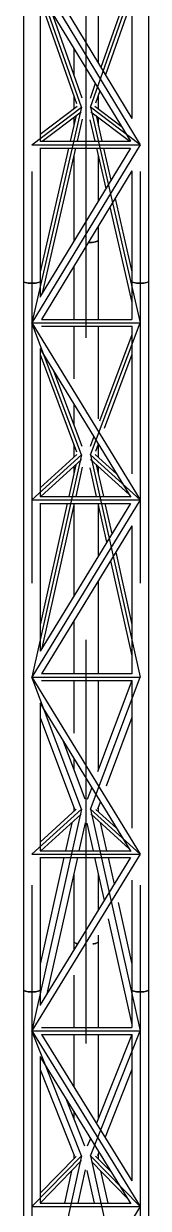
# Model space of a CAD drawing. Header units: millimetres. Extents: x 150209.93 to 150215.05, y 136675.65 to 136679.93.
# Drawn here: x 150212.9267 to 150212.9681, y 136676.0433 to 136676.4358 of the extents above; entities that cross this region are included whole.
import ezdxf

# ---------------------------------------------------------------- set-up
doc = ezdxf.new("R2010")
doc.units = ezdxf.units.MM
doc.header["$LTSCALE"] = 0.25
doc.linetypes.add('CENTER', pattern=[50.8, 31.75, -6.35, 6.35, -6.35])
doc.linetypes.add('XKITLINE00', pattern=[0])

# ---------------------------------------------------------------- blocks, each defined once
blk = doc.blocks.new('çatıı')
at = {"color": 8, "linetype": 'CENTER'}
for p, q in [((20095, 3666.9), (20095, 4835.7)), ((20005, 4780.4), (20005, 3598.6)), ((20185, 4780.4), (20185, 3598.6)), ((20087.5, 3887.2), (20005, 4120.6)), ((20005, 4120.6), (20185, 3825.1)), ((20102.5, 3887.2), (20185, 4120.6)), ((20087.5, 3887.2), (20005, 3530.1)), ((20005, 3825.1), (20087.5, 3887.2)), ((20102.5, 3887.2), (20185, 3530.1)), ((20185, 3825.1), (20102.5, 3887.2)), ((20185, 3825.1), (20005, 3530.1)), ((20005, 3825.1), (20185, 3825.1)), ((20095, 2505.2), (20095, 3666.9)), ((20005, 3598.6), (20005, 2425.1)), ((20185, 3598.6), (20185, 2425.1)), ((20087.5, 3311.2), (20005, 3530.1)), ((20005, 3530.1), (20185, 3236.7)), ((20005, 3530.1), (20185, 3530.1)), ((20102.5, 3311.2), (20185, 3530.1)), ((20087.5, 3311.2), (20005, 2943.3)), ((20005, 3236.7), (20087.5, 3311.2)), ((20102.5, 3311.2), (20185, 2943.3)), ((20185, 3236.7), (20102.5, 3311.2)), ((20185, 3236.7), (20005, 2943.3)), ((20005, 3236.7), (20185, 3236.7)), ((20005, 2943.3), (20185, 2650)), ((20005, 2943.3), (20185, 2943.3)), ((20087.5, 2724.4), (20005, 2943.3)), ((20102.5, 2724.4), (20185, 2943.3)), ((20087.5, 2724.4), (20005, 2357.1)), ((20005, 2650), (20087.5, 2724.4)), ((20102.5, 2724.4), (20185, 2357.1)), ((20185, 2650), (20102.5, 2724.4)), ((20185, 2650), (20005, 2357.1)), ((20005, 2650), (20185, 2650)), ((20095, 1336.6), (20095, 2505.2)), ((20005, 2425.1), (20005, 1331.4)), ((20185, 2425.1), (20185, 1341.9)), ((20005, 2357.1), (20185, 2066.2)), ((20005, 2357.1), (20185, 2357.1)), ((20087.5, 2150.3), (20005, 2357.1)), ((20102.5, 2150.3), (20185, 2357.1)), ((20087.5, 2150.3), (20005, 1775.2)), ((20005, 2066.2), (20087.5, 2150.3)), ((20102.5, 2150.3), (20185, 1775.2)), ((20185, 2066.2), (20102.5, 2150.3)), ((20185, 2066.2), (20005, 1775.2)), ((20005, 2066.2), (20185, 2066.2))]:
    blk.add_line(p, q, dxfattribs=at)
at = {"color": 8, "linetype": 'XKITLINE00'}
for p, q in [((19991.3, 4108.4), (19991.3, 3598.6)), ((20026.1, 4106.9), (20171.4, 3868.4)), ((20115.3, 4106.9), (20115.3, 3960.5)), ((20171.3, 4106.9), (20171.3, 3868.5)), ((20198.6, 4108.4), (20198.6, 3598.6)), ((20171.3, 4099.1), (20119.8, 3953.1)), ((20018.6, 4077.2), (20018.6, 3830.6)), ((20018.6, 4077.2), (20168.8, 3830.7)), ((20018.6, 4064.9), (20079.4, 3893.1)), ((20171.3, 4064.9), (20127.4, 3940.6)), ((20037, 4047.1), (20088, 3902.7)), ((20074.7, 3985.2), (20074.7, 3940.4)), ((20110.4, 3926.6), (20101.7, 3901.9)), ((20074.7, 3906.4), (20074.7, 3884.7)), ((20118, 3914.1), (20110.8, 3893.7)), ((20115.3, 3906.3), (20115.3, 3884.7)), ((20018.6, 3842.5), (20080.5, 3889.1)), ((20109.7, 3888.9), (20153.4, 3856)), ((20022, 3830.8), (20086.8, 3879.6)), ((20078.5, 3873.3), (20068.7, 3830.8)), ((20074.7, 3870.4), (20074.7, 3856.9)), ((20088.7, 3867.3), (20080.3, 3830.8)), ((20101.5, 3866.4), (20109.7, 3830.8)), ((20103, 3879.8), (20168, 3830.8)), ((20111.6, 3873.3), (20121.4, 3830.8)), ((20115.3, 3870.5), (20115.3, 3857.1)), ((20018.6, 3830.8), (20168.7, 3830.8)), ((20018.5, 3819.4), (20169, 3819.4)), ((20018.6, 3819.4), (20018.6, 3598.6)), ((20066, 3819.4), (20018.6, 3614.3)), ((20168.7, 3819.4), (20018.6, 3573.4)), ((20077.6, 3819.4), (20022.1, 3579.1)), ((20112.3, 3819.4), (20127.8, 3752.3)), ((20124, 3819.4), (20136.3, 3766.2)), ((20074.7, 3806.7), (20074.7, 3666.9)), ((20115.3, 3806.5), (20115.3, 3731.8)), ((20171.3, 3781.8), (20021.1, 3535.6)), ((20171.3, 3781.8), (20171.3, 3598.6)), ((20143.3, 3735.9), (20171.3, 3614.5)), ((20134.8, 3722), (20171.3, 3563.9)), ((20115.3, 3689.9), (20115.3, 3666.9)), ((20074.7, 3666.9), (20075, 3666.2)), ((20074.7, 3666.9), (20074.7, 3665.3)), ((20074.7, 3666.9), (20075, 3666.3)), ((20075, 3666.3), (20075.2, 3666.2)), ((20075, 3666.2), (20075.2, 3666)), ((20098.7, 3662.7), (20101.9, 3662.9)), ((20098.8, 3663), (20101.5, 3663.1)), ((20099.1, 3663.4), (20101.9, 3663.5)), ((20101.5, 3663.1), (20104.6, 3663.4)), ((20101.9, 3663.5), (20105.1, 3663.8)), ((20101.9, 3662.9), (20105.1, 3663.2)), ((20104.6, 3663.4), (20107.3, 3663.8)), ((20105.1, 3663.8), (20108, 3664.2)), ((20105.1, 3663.2), (20108, 3663.6)), ((20107.3, 3663.8), (20109.6, 3664.3)), ((20108, 3664.2), (20110.5, 3664.6)), ((20108, 3663.6), (20110.5, 3664.2)), ((20109.6, 3664.3), (20111, 3664.7)), ((20110.5, 3664.6), (20112.6, 3665.1)), ((20110.5, 3664.2), (20112.6, 3664.8)), ((20112.6, 3665.1), (20114.1, 3665.7)), ((20112.6, 3664.8), (20114.1, 3665.5)), ((20114.1, 3665.7), (20115, 3666.3)), ((20114.1, 3665.5), (20115, 3666.2)), ((20115.3, 3666.9), (20115, 3666.2)), ((20115.3, 3666.9), (20115, 3666.3)), ((20115.3, 3666.9), (20115.3, 3535.8)), ((20074.7, 3623.4), (20074.7, 3535.8)), ((19991.3, 3598.6), (19991.7, 3598.1)), ((19991.3, 3598.6), (19991.3, 2425.1)), ((19991.3, 3598.6), (19991.7, 3598)), ((19991.7, 3598.1), (19992.7, 3597.6)), ((19991.7, 3598), (19992.7, 3597.4)), ((19992.7, 3597.6), (19994.3, 3597.1)), ((19992.7, 3597.4), (19994.3, 3596.8)), ((19993.2, 3597.4), (19994.8, 3596.9)), ((19994.3, 3597.1), (19996.5, 3596.7)), ((19994.3, 3596.8), (19996.5, 3596.4)), ((19994.8, 3596.9), (19996.9, 3596.5)), ((19996.5, 3596.7), (19999.1, 3596.4)), ((19996.5, 3596.4), (19999.1, 3596)), ((19996.9, 3596.5), (19999.3, 3596.1)), ((19999.1, 3596.4), (20002, 3596.3)), ((19999.1, 3596), (20002, 3595.8)), ((19999.3, 3596.1), (20002.1, 3595.9)), ((20002, 3596.3), (20005, 3596.2)), ((20002, 3595.8), (20005, 3595.7)), ((20002.1, 3595.9), (20005, 3595.8)), ((20005, 3596.2), (20008, 3596.3)), ((20005, 3595.8), (20007.9, 3595.9)), ((20005, 3595.7), (20008, 3595.8)), ((20007.9, 3595.9), (20010.7, 3596.1)), ((20008, 3596.3), (20010.9, 3596.4)), ((20008, 3595.8), (20010.9, 3596)), ((20010.7, 3596.1), (20013.1, 3596.5)), ((20010.9, 3596.4), (20013.5, 3596.7)), ((20010.9, 3596), (20013.5, 3596.4)), ((20013.1, 3596.5), (20015.2, 3596.9)), ((20013.5, 3596.7), (20015.7, 3597.1)), ((20013.5, 3596.4), (20015.7, 3596.8)), ((20015.2, 3596.9), (20016.7, 3597.4)), ((20015.7, 3597.1), (20017.3, 3597.6)), ((20015.7, 3596.8), (20017.3, 3597.4)), ((20017.3, 3597.6), (20018.3, 3598.1)), ((20017.3, 3597.4), (20018.3, 3598)), ((20018.6, 3598.6), (20018.3, 3598.1)), ((20018.6, 3598.6), (20018.3, 3598)), ((20018.6, 3598.6), (20018.6, 3572.8)), ((20171.3, 3598.6), (20171.7, 3598.1)), ((20171.3, 3598.6), (20171.3, 3535.6)), ((20171.3, 3598.6), (20171.7, 3598)), ((20171.7, 3598.1), (20172.7, 3597.6)), ((20171.7, 3598), (20172.7, 3597.4)), ((20172.7, 3597.6), (20174.3, 3597.1)), ((20172.7, 3597.4), (20174.3, 3596.8)), ((20173.2, 3597.4), (20174.8, 3596.9)), ((20174.3, 3597.1), (20176.5, 3596.7)), ((20174.3, 3596.8), (20176.5, 3596.3)), ((20174.8, 3596.9), (20176.9, 3596.4)), ((20176.5, 3596.7), (20179.1, 3596.4)), ((20176.5, 3596.3), (20179.1, 3596)), ((20176.9, 3596.4), (20179.3, 3596.1)), ((20179.1, 3596.4), (20182, 3596.3)), ((20179.1, 3596), (20182, 3595.8)), ((20179.3, 3596.1), (20182.1, 3595.9)), ((20182, 3596.3), (20185, 3596.2)), ((20182, 3595.8), (20185, 3595.7)), ((20182.1, 3595.9), (20185, 3595.8)), ((20185, 3596.2), (20188, 3596.3)), ((20185, 3595.8), (20187.9, 3595.9)), ((20185, 3595.7), (20188, 3595.8)), ((20187.9, 3595.9), (20190.7, 3596.1)), ((20188, 3596.3), (20190.9, 3596.4)), ((20188, 3595.8), (20190.9, 3596)), ((20190.7, 3596.1), (20193.1, 3596.4)), ((20190.9, 3596.4), (20193.5, 3596.7)), ((20190.9, 3596), (20193.5, 3596.3)), ((20193.1, 3596.4), (20195.2, 3596.9)), ((20193.5, 3596.7), (20195.7, 3597.1)), ((20193.5, 3596.3), (20195.7, 3596.8)), ((20195.2, 3596.9), (20196.8, 3597.4)), ((20195.7, 3597.1), (20197.3, 3597.6)), ((20195.7, 3596.8), (20197.3, 3597.4)), ((20197.3, 3597.6), (20198.3, 3598.1)), ((20197.3, 3597.4), (20198.3, 3598)), ((20198.6, 3598.6), (20198.3, 3598.1)), ((20198.6, 3598.6), (20198.3, 3598)), ((20198.6, 3598.6), (20198.6, 2425.1)), ((20021.2, 3535.8), (20171.3, 3535.8)), ((20021, 3524.4), (20171.5, 3524.4)), ((20074.7, 3524.4), (20074.7, 3437.3)), ((20115.3, 3524.4), (20115.3, 3371.1)), ((20171.3, 3524.4), (20171.3, 3279.8)), ((20171.3, 3510), (20117.6, 3367.4)), ((20018.4, 3487.4), (20169.4, 3241.3)), ((20018.6, 3487), (20018.6, 3242.2)), ((20018.6, 3477.8), (20079.4, 3316.5)), ((20171.3, 3477.7), (20125.1, 3355.1)), ((20041.1, 3450.5), (20088, 3325.9)), ((20074.7, 3395.7), (20074.7, 3361.3)), ((20107.9, 3341.6), (20101.7, 3325.2)), ((20074.7, 3329.1), (20074.7, 3307.3)), ((20115.4, 3329.3), (20110.8, 3317.1)), ((20115.3, 3329), (20115.3, 3307.3)), ((20018.6, 3256.7), (20080, 3312.1)), ((20019.8, 3242.4), (20087.4, 3303.4)), ((20102.4, 3303.6), (20166.9, 3245.5)), ((20110.2, 3311.9), (20145.9, 3279.7)), ((20078.1, 3295), (20066.3, 3242.4)), ((20074.7, 3292), (20074.7, 3280)), ((20088.8, 3291), (20077.9, 3242.4)), ((20101.4, 3290), (20112.1, 3242.4)), ((20112, 3295), (20123.8, 3242.4)), ((20115.3, 3292), (20115.3, 3280.2)), ((20018.6, 3242.4), (20168.7, 3242.4)), ((20018.5, 3231), (20169.1, 3231)), ((20018.6, 3231), (20018.6, 2986.3)), ((20063.7, 3231), (20018.6, 3030)), ((20168.7, 3231), (20018.6, 2986.4)), ((20075.3, 3231), (20021.5, 2991)), ((20074.7, 3228.3), (20074.7, 3077.8)), ((20114.6, 3231), (20129.1, 3166.5)), ((20115.3, 3228.1), (20115.3, 3143.9)), ((20126.3, 3231), (20137.7, 3180.4)), ((20171.4, 3193.7), (20021.1, 2948.8)), ((20171.3, 3193.7), (20171.3, 2948.9)), ((20144.5, 3149.9), (20171.3, 3030.3)), ((20135.9, 3136), (20171.3, 2978.2)), ((20115.3, 3102.3), (20115.3, 2949)), ((20074.7, 3036.1), (20074.7, 2949)), ((20021.3, 2949), (20171.3, 2949)), ((20021, 2937.6), (20171.5, 2937.6)), ((20074.7, 2937.6), (20074.7, 2850.5)), ((20171.2, 2937.6), (20114.1, 2786.3)), ((20115.3, 2937.6), (20115.3, 2789.4)), ((20171.3, 2937.6), (20171.3, 2693)), ((20018.4, 2900.7), (20169.4, 2654.6)), ((20018.6, 2900.3), (20018.6, 2655.4)), ((20018.6, 2876.1), (20075.9, 2724.2)), ((20171.3, 2876.1), (20128.6, 2762.7)), ((20055.7, 2839.9), (20092.8, 2741.5)), ((20074.7, 2808.9), (20074.7, 2789.5)), ((20104.4, 2760.5), (20096.9, 2740.7)), ((20118.9, 2736.9), (20114.3, 2724.7)), ((20018.6, 2669.9), (20078.8, 2724.2)), ((20019.8, 2655.7), (20086.9, 2716.3)), ((20074.7, 2727.4), (20074.7, 2720.6)), ((20102.8, 2716.6), (20166.9, 2658.7)), ((20111.3, 2724.1), (20145.9, 2692.9)), ((20115.3, 2727.4), (20115.3, 2720.5)), ((20071.3, 2702.1), (20060.8, 2655.7)), ((20093.7, 2702.1), (20083.3, 2655.7)), ((20096.5, 2701.1), (20106.7, 2655.7)), ((20118.7, 2702.2), (20129.2, 2655.7)), ((20018.6, 2655.7), (20168.7, 2655.7)), ((20018.5, 2644.3), (20169.1, 2644.3)), ((20168.7, 2644.3), (20018.6, 2400.1)), ((20018.6, 2644.3), (20018.6, 2425.1)), ((20058.3, 2644.3), (20018.6, 2467.8)), ((20080.7, 2644.3), (20030, 2418.6)), ((20109.3, 2644.3), (20125.2, 2573.4)), ((20131.7, 2644.3), (20141.6, 2600.2)), ((20074.7, 2617.5), (20074.7, 2505.2)), ((20115.3, 2617.5), (20115.3, 2557.3)), ((20171.3, 2607), (20171.3, 2425.1)), ((20148.5, 2569.7), (20171.3, 2467.9)), ((20132, 2543), (20171.3, 2367.9)), ((20115.3, 2515.8), (20115.3, 2505.2)), ((20074.7, 2505.2), (20075, 2504.4)), ((20074.7, 2505.2), (20074.7, 2491.3)), ((20074.7, 2505.2), (20075, 2504.4)), ((20075, 2504.4), (20075.9, 2503.6)), ((20075, 2504.4), (20075.9, 2503.7)), ((20075.9, 2503.7), (20077.4, 2503)), ((20075.9, 2503.6), (20077.4, 2502.9)), ((20077.4, 2503), (20079.4, 2502.4)), ((20077.4, 2502.9), (20079.4, 2502.2)), ((20079.4, 2502.4), (20081.3, 2502)), ((20079.4, 2502.2), (20081.2, 2501.8)), ((20106.4, 2501.4), (20108, 2501.6)), ((20106.6, 2501.7), (20108, 2501.9)), ((20108, 2501.9), (20110.5, 2502.4)), ((20108, 2501.6), (20110.5, 2502.2)), ((20110.5, 2502.4), (20112.6, 2503)), ((20110.5, 2502.2), (20112.6, 2502.9)), ((20112.6, 2503), (20114.1, 2503.7)), ((20112.6, 2502.9), (20114.1, 2503.6)), ((20114.1, 2503.6), (20115, 2504.4)), ((20114.1, 2503.7), (20115, 2504.4)), ((20115.3, 2505.2), (20115, 2504.4)), ((20115.3, 2505.2), (20115, 2504.4)), ((20115.3, 2505.2), (20115.3, 2362.8)), ((20074.7, 2449.7), (20074.7, 2362.8)), ((19991.3, 2425.1), (19991.3, 1355.2)), ((19991.3, 2425.1), (19991.7, 2424.3)), ((19991.3, 2425.1), (19991.7, 2424.4)), ((19991.7, 2424.4), (19992.7, 2423.8)), ((19991.7, 2424.3), (19992.7, 2423.6)), ((19992.7, 2423.8), (19994.3, 2423.3)), ((19992.7, 2423.6), (19994.3, 2423)), ((19994.3, 2423.3), (19994.8, 2423.1)), ((19994.3, 2423.3), (19996.5, 2422.8)), ((19994.3, 2423), (19996.5, 2422.5)), ((19994.8, 2423.1), (19996.9, 2422.6)), ((19996.5, 2422.8), (19999.1, 2422.5)), ((19996.5, 2422.5), (19999.1, 2422.1)), ((19996.9, 2422.6), (19999.3, 2422.2)), ((19999.1, 2422.5), (20002, 2422.2)), ((19999.1, 2422.1), (20002, 2421.8)), ((19999.3, 2422.2), (20002.1, 2422)), ((20002, 2422.2), (20005, 2422.2)), ((20002, 2421.8), (20005, 2421.7)), ((20002.1, 2422), (20005, 2421.9)), ((20005, 2422.2), (20008, 2422.2)), ((20005, 2421.9), (20007.9, 2422)), ((20005, 2421.7), (20008, 2421.8)), ((20007.9, 2422), (20010.7, 2422.2)), ((20008, 2422.2), (20010.9, 2422.5)), ((20008, 2421.8), (20010.9, 2422.1)), ((20010.7, 2422.2), (20013.1, 2422.6)), ((20010.9, 2422.5), (20013.5, 2422.8)), ((20010.9, 2422.1), (20013.5, 2422.5)), ((20013.1, 2422.6), (20015.2, 2423.1)), ((20013.5, 2422.8), (20015.7, 2423.3)), ((20013.5, 2422.5), (20015.7, 2423)), ((20015.2, 2423.1), (20015.7, 2423.3)), ((20015.7, 2423.3), (20017.3, 2423.8)), ((20015.7, 2423), (20017.3, 2423.6)), ((20017.3, 2423.8), (20018.3, 2424.4)), ((20017.3, 2423.6), (20018.3, 2424.3)), ((20018.6, 2425.1), (20018.3, 2424.3)), ((20018.6, 2425.1), (20018.3, 2424.4)), ((20018.6, 2425.1), (20018.6, 2399.5)), ((20171.3, 2425.1), (20171.3, 2362.6)), ((20171.3, 2425.1), (20171.7, 2424.3)), ((20171.4, 2425), (20171.7, 2424.4)), ((20171.7, 2424.4), (20172.7, 2423.8)), ((20171.7, 2424.3), (20172.7, 2423.6)), ((20172.7, 2423.8), (20174.3, 2423.3)), ((20172.7, 2423.6), (20174.3, 2423)), ((20174.3, 2423.3), (20176.5, 2422.8)), ((20174.3, 2423), (20176.5, 2422.5)), ((20174.4, 2423.3), (20174.8, 2423.1)), ((20174.8, 2423.1), (20176.9, 2422.6)), ((20176.5, 2422.8), (20179.1, 2422.5)), ((20176.5, 2422.5), (20179.1, 2422.1)), ((20176.9, 2422.6), (20179.3, 2422.2)), ((20179.1, 2422.5), (20182, 2422.2)), ((20179.1, 2422.1), (20182, 2421.8)), ((20179.3, 2422.2), (20182.1, 2422)), ((20182, 2422.2), (20185, 2422.2)), ((20182, 2421.8), (20185, 2421.7)), ((20182.1, 2422), (20185, 2421.9)), ((20185, 2422.2), (20188, 2422.2)), ((20185, 2421.9), (20187.9, 2422)), ((20185, 2421.7), (20188, 2421.8)), ((20187.9, 2422), (20190.7, 2422.2)), ((20188, 2422.2), (20190.9, 2422.5)), ((20188, 2421.8), (20190.9, 2422.1)), ((20190.7, 2422.2), (20193.1, 2422.6)), ((20190.9, 2422.5), (20193.5, 2422.8)), ((20190.9, 2422.1), (20193.5, 2422.5)), ((20193.1, 2422.6), (20195.2, 2423.1)), ((20193.5, 2422.8), (20195.7, 2423.3)), ((20193.5, 2422.5), (20195.7, 2423)), ((20195.2, 2423.1), (20195.6, 2423.3)), ((20195.7, 2423.3), (20197.3, 2423.8)), ((20195.7, 2423), (20197.3, 2423.6)), ((20197.3, 2423.8), (20198.3, 2424.4)), ((20197.3, 2423.6), (20198.3, 2424.3)), ((20198.6, 2425.1), (20198.3, 2424.3)), ((20198.6, 2425), (20198.3, 2424.4)), ((20198.6, 2425.1), (20198.6, 1367.2)), ((20021.3, 2362.8), (20171.3, 2362.8)), ((20020.9, 2351.4), (20171.5, 2351.4)), ((20021.3, 2351.4), (20171.3, 2109)), ((20074.7, 2351.4), (20074.7, 2265.2)), ((20171, 2351.4), (20112.3, 2204.4)), ((20115.3, 2351.4), (20115.3, 2211.9)), ((20171.3, 2351.4), (20171.3, 2108.9)), ((20018.4, 2314.7), (20169.4, 2070.6)), ((20018.6, 2314.3), (20018.6, 2071.6)), ((20018.6, 2293.4), (20075.9, 2149.9)), ((20171.3, 2293.4), (20126.6, 2181.3)), ((20061.5, 2245.1), (20092.7, 2166.8)), ((20074.7, 2223.7), (20074.7, 2212)), ((20102.2, 2179.2), (20097, 2166.1)), ((20078.5, 2149.2), (20018.6, 2088.2)), ((20087.6, 2142.3), (20018.6, 2072)), ((20074.7, 2152.9), (20074.7, 2145.3)), ((20075.3, 2146), (20075.3, 2145.9)), ((20103.9, 2140.9), (20163.8, 2079.7)), ((20111, 2149.8), (20136.7, 2123.6)), ((20116.5, 2156.1), (20114.2, 2150.3)), ((20114.6, 2146.5), (20114.7, 2146)), ((20115.3, 2152.9), (20115.3, 2145.4)), ((20070.8, 2125.2), (20059, 2071.9)), ((20093.6, 2127.1), (20081.4, 2071.9)), ((20096.6, 2126.1), (20108.5, 2071.9)), ((20119.2, 2125.3), (20131, 2071.9)), ((20018.6, 2071.9), (20168.6, 2071.9))]:
    blk.add_line(p, q, dxfattribs=at)
for centre in [(20087.5, 3887.2), (20087.5, 3887.2), (20087.5, 3887.2), (20102.5, 3887.2), (20102.5, 3887.2), (20102.5, 3887.2), (20005, 3825.1), (20005, 3825.1), (20185, 3825.1), (20185, 3825.1), (20185, 3825.1), (20185, 3825.1), (20095, 3666.9), (20095, 3666.9), (20005, 3598.6), (20005, 3598.6), (20185, 3598.6), (20185, 3598.6), (20005, 3530.1), (20005, 3530.1), (20005, 3530.1), (20005, 3530.1), (20005, 3530.1), (20185, 3530.1), (20185, 3530.1), (20185, 3530.1), (20087.5, 3311.2), (20087.5, 3311.2), (20087.5, 3311.2), (20102.5, 3311.2), (20102.5, 3311.2), (20102.5, 3311.2), (20005, 3236.7), (20005, 3236.7), (20185, 3236.7), (20185, 3236.7), (20185, 3236.7), (20185, 3236.7), (20005, 2943.3), (20005, 2943.3), (20005, 2943.3), (20005, 2943.3), (20005, 2943.3), (20185, 2943.3), (20185, 2943.3), (20185, 2943.3), (20087.5, 2724.4), (20087.5, 2724.4), (20087.5, 2724.4), (20102.5, 2724.4), (20102.5, 2724.4), (20102.5, 2724.4), (20005, 2650), (20005, 2650), (20185, 2650), (20185, 2650), (20185, 2650), (20185, 2650), (20095, 2505.2), (20095, 2505.2), (20005, 2425.1), (20005, 2425.1), (20185, 2425.1), (20185, 2425.1), (20005, 2357.1), (20005, 2357.1), (20005, 2357.1), (20005, 2357.1), (20005, 2357.1), (20185, 2357.1), (20185, 2357.1), (20185, 2357.1), (20087.5, 2150.3), (20087.5, 2150.3), (20087.5, 2150.3), (20102.5, 2150.3), (20102.5, 2150.3), (20102.5, 2150.3), (20005, 2066.2), (20005, 2066.2), (20185, 2066.2), (20185, 2066.2), (20185, 2066.2), (20185, 2066.2)]:
    blk.add_circle(centre, 0.05, dxfattribs=at)

msp = doc.modelspace()

# ---------------------------------------------------------------- block references
at = {"xscale": 0.0002000170049888334, "yscale": 0.0002000170049888334, "zscale": 0.0002000170049888334}
msp.add_blockref('çatıı', (150208.92807, 136675.63059), dxfattribs=at)

doc.saveas('drawing.dxf')
